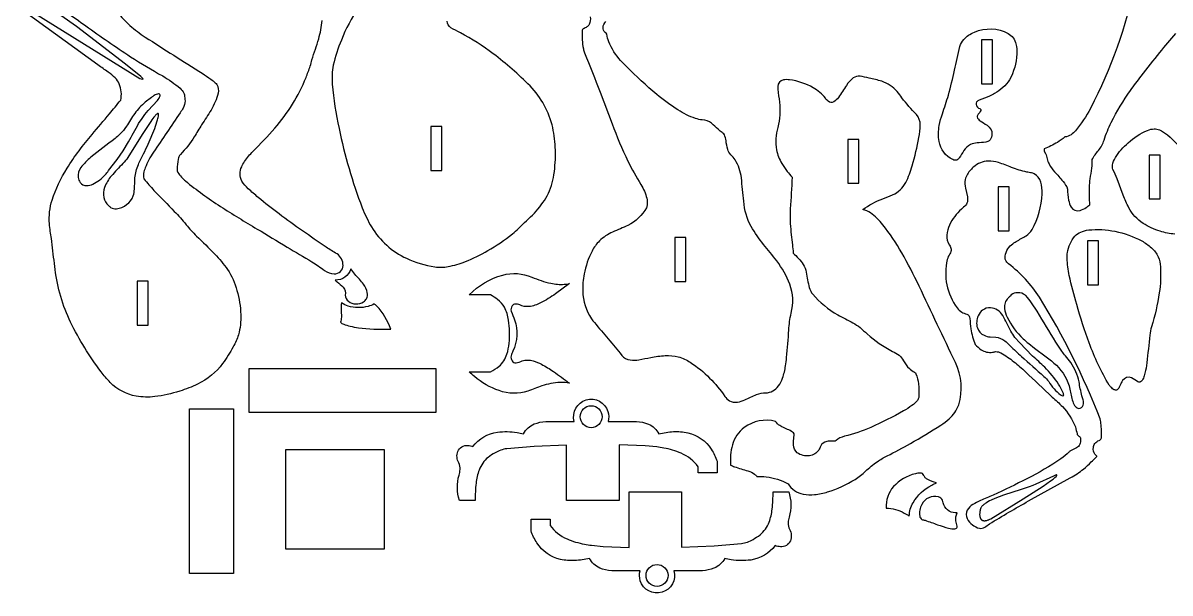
# Model space of a CAD drawing. Extents: x -154 to 462, y -505 to 129.
# Drawn here: x -126.2 to 187.1, y -505.2 to -349.5 of the extents above; entities that cross this region are included whole.
import ezdxf

# ---------------------------------------------------------------- set-up
doc = ezdxf.new("R2010")
doc.units = 0
doc.header["$MEASUREMENT"] = 0
doc.layers.get('0').update_dxf_attribs({"linetype": 'CONTINUOUS'})

msp = doc.modelspace()

# ---------------------------------------------------------------- linework, layer by layer
for points in [[(177.51, -338.63, -0.06998), (165.36, -372.86, -0.054587), (161.25, -378.97, -0.060533), (160.05, -380.06, -0.121482), (158.35, -380.66, -0.017862), (156.33, -382.14, -0.052111), (152.69, -383.92, 0.084045), (152.74, -384.55), (153.1, -385.18, -0.07001), (153.51, -386.65, 0.083688), (154.04, -388.04, 0.054453), (155.53, -390.14, -0.011189), (157.86, -392.8, -0.080114), (159.1, -394.87, 0.047416), (159.37, -397.92, 0.07289), (160.07, -399.79, 0.34604), (162.5, -400.73, 0.088409), (164.17, -399.89, 0.023316), (165.16, -399.15, -0.012067), (165.07, -394.46, -0.027321), (165.27, -392.05, 0.002834), (165.76, -389.14, 0.056011), (165.83, -386.85, -0.071074), (167.56, -384.35, 0.082801), (169.07, -381.5, -0.039303), (171.04, -376.7, -0.041317), (176.33, -367.95, -0.01279), (179.23, -364.08, -0.002575), (184.29, -357.59, -0.004557), (188.64, -352.41, 0.037227)], [(-119.92, -342.86, -0.012383), (-109.01, -350.36, 0.01223), (-96.78, -358.76, 0.014301), (-88.02, -364.02, -0.042411), (-83.26, -367.39, -0.088325), (-82.23, -368.71, -0.076044), (-82.1, -369.17, -0.015369), (-81.93, -370.82, -0.136441), (-82.46, -372.77, -0.018535), (-83.25, -374.04, -0.004199), (-90.53, -384.83, 0.056207), (-92.82, -389.11, 0.042412), (-93.23, -390.6, 0.058848), (-93.2, -391.96, 0.101927), (-93.11, -392.15, 0.020438), (-90.41, -395.26, 0.001728), (-84.85, -400.97, -0.020685), (-81.64, -404.61, 0.02085), (-78.78, -407.71, -0.00626), (-73.81, -412.62, -0.039956), (-70.34, -416.84, -0.082891), (-67.76, -422.56, -0.058029), (-66.69, -429.18, -0.073607), (-67.34, -434.66, -0.06477), (-68.79, -437.96, -0.025886), (-71.65, -442.5, -0.122847), (-78.48, -448.12, -0.042927), (-83.38, -450.02, -0.04576), (-90.22, -451.55, -0.066833), (-95.3, -451.42, -0.15539), (-102.34, -447.67, -0.040173), (-104.86, -444.77, -0.047028), (-113.17, -431.24, -0.081292), (-117.4, -416.86), (-117.62, -415.17, 0.005529), (-118.42, -408.39, -0.015685), (-118.95, -404.37, -0.097684), (-118.22, -397.88, -0.061349), (-114.14, -389.21, -0.026208), (-110.88, -384.45, -0.013982), (-107.32, -379.96, -0.00225), (-102.6, -374.38, 0.007118), (-99.5, -370.62, 0.158315), (-99.91, -366.14, 0.086471), (-100.99, -364.57, 0.049518), (-102.92, -362.94, -0.002364), (-105.73, -361.01), (-126.2, -346.12, -0.234918)], [(-99.83, -347.21, 0.053471), (-97, -350.26, 0.031193), (-92.79, -353.39, 0.005735), (-77.21, -363.28, -0.016271), (-74.86, -364.91, -0.02397), (-73.69, -365.88, -0.055798), (-73.26, -366.38, -0.188357), (-72.88, -368.7, -0.075838), (-74.83, -373.33, -0.013639), (-77.39, -377.34, 0.016874), (-79.41, -380.67, -0.05711), (-83.21, -385.42, 0.143129), (-83.83, -386.76, 0.024664), (-84.12, -389.48, 0.147362), (-83.86, -390.38, 0.073921), (-81.81, -392.67, 0.029468), (-72.27, -399.61, 0.010233), (-62.2, -405.8, -0.002494), (-54.06, -410.74, -0.00755), (-47.29, -414.73, -0.015708), (-43.85, -417.09, 0.136557), (-41.17, -418.03, 0.202531), (-39.49, -417.38, 0.202531), (-38.78, -415.73, 0.257056), (-40.42, -412.58, -0.018466), (-43.36, -410.74, -0.011831), (-56.25, -401.69, -0.012523), (-61.94, -397.18, -0.011359), (-64.66, -394.79, -0.059781), (-66.42, -392.72, -0.219913), (-66.46, -388.81, -0.052083), (-65.68, -387.36, -0.045968), (-63.38, -384.6, 0.014814), (-57.42, -378.29, 0.082566), (-48.89, -364.44, 0.009935), (-47.73, -361.33, 0.020498), (-47.26, -359.61, 0.001991), (-45.43, -353.88, 0.048804), (-44.5, -348.88, 0.041593)], [(-34.55, -345.38, 0.052119), (-39.24, -354.22, 0.048738), (-41.44, -361.08, 0.069553), (-41.72, -366.29, 0.030199), (-39.87, -378.33, 0.039197), (-33.53, -400, 0.040842), (-30.99, -405.24, 0.148619), (-21.46, -413.79, 0.064931), (-13.74, -416.12, 0.081587), (-10.08, -416.03, 0.051308), (-5.37, -414.67, 0.041327), (0.73, -411.7, 0.039479), (7.49, -407.12, 0.020029), (9.19, -405.58, 0.008735), (13.47, -401.45, 0.066326), (16.96, -396.7, 0.084353), (18.82, -390.97, 0.046386), (19.21, -384.25, 0.044458), (18.49, -378.12, 0.138648), (12.3, -366.75, 0.036036), (2.25, -357.97, 0.03862), (-6.73, -352.2, -0.013076), (-9.3, -350.86, -0.256246), (-10.36, -349.05, -0.097939)], [(28.76, -347.92, -0.140348), (28.44, -349.95, -0.115718), (27.83, -350.64, -0.016804), (26.83, -351.19, 0.169919), (26.55, -351.58, 0.066528), (26.87, -356.63, 0.032101), (27.2, -357.71, -0.004185), (31.44, -368.44), (34.69, -377.09, 0.022577), (39.03, -387.26, 0.024484), (42.58, -393.64, -0.074094), (44.18, -397.41, -0.078605), (44.31, -399.11, -0.085388), (44.06, -399.97, -0.157876), (39.04, -404.79, -0.015027), (34.86, -406.61, 0.088726), (31.25, -409.04, 0.077435), (29.22, -411.8, 0.071898), (27.08, -418.07, 0.056234), (26.68, -422.78, 0.136048), (29.1, -430.29, 0.025751), (29.89, -431.34, -0.003037), (37.4, -440.28, 0.185472), (39.63, -441.53, 0.073927), (42.05, -441.47, 0.013651), (45.24, -440.84, -0.038402), (49.2, -440.34, -0.065435), (52.79, -440.68, -0.074086), (56.07, -442.17, -0.057981), (61.34, -446.48, -0.041948), (65.52, -451.47, 0.096682), (66.75, -452.67, 0.175819), (68.94, -453.04, 0.069264), (70.95, -452.39, -0.013037), (74.16, -450.97, -0.098865), (76.68, -450.53, 0.227542), (80.14, -448.63, 0.073116), (81.25, -446.47, 0.049065), (82.08, -443.14, 0.014524), (82.37, -440.86, 0.010672), (82.97, -433.33, -0.035374), (83.59, -428.77, 0.162658), (83.24, -420.87, 0.071378), (79.67, -414.5, 0.01417), (76.07, -409.98, -0.039248), (72.69, -405.11, -0.109259), (70.65, -398.21, -0.001575), (70.03, -391.84, 0.109601), (68.3, -386.9, 0.058406), (67.1, -385.51, -0.106958), (66.29, -384.08, -0.051112), (65.83, -381.7, 0.085943), (65.36, -380.11, 0.137702), (64.47, -379.24, -0.033512), (63.64, -378.58, 0.015383), (61.84, -376.92, 0.194987), (59.35, -376.01, -0.062122), (57.46, -375.6, -0.062368), (52.7, -373.3, -0.032152), (46.88, -369.04, -0.022879), (38.66, -361.44, -0.008273), (37.03, -359.83, -0.088822), (33.82, -354.67, -0.053829), (33.26, -352.65, 0.220538), (32.82, -352.11, -0.271521), (32.24, -350.82, -0.178558), (32.98, -349.16, -0.118018)], [(188.38, -407.19, -0.057275), (184.4, -406.38, -0.071349), (179.7, -404.25, -0.124192), (175.83, -399.97, -0.041646), (174.27, -396.56), (172.64, -392.11, 0.018014), (171.48, -389.51, -0.131984), (171.36, -388.32, -0.094232), (172.15, -386.3, -0.073047), (175.65, -382.26, -0.082455), (180.92, -378.86, -0.081448), (182.73, -378.45, -0.11459), (184.16, -378.75, -0.066452), (186.38, -380.12, -0.086175), (191.28, -385.56, -0.060101)]]:
    msp.add_lwpolyline(points, format="xyb")
for points in [[(-98.18, -360.84), (-111.6, -350.51), (-115.86, -347.48), (-119.7, -344.95, 0.027276), (-122.5, -343.38, 0.025132), (-123.79, -342.86, 0.246844), (-125.48, -343.19, 0.338963), (-125.64, -344.15, 0.098868), (-124.76, -345.35, 0.047204), (-122.58, -347.13), (-94.26, -364.7, 0.053158), (-93.48, -364.92, 0.332463), (-93.4, -364.85, 0.203211), (-93.51, -364.66, 0.037616), (-94.03, -364.18)], [(134.69, -374.47, 0.201448), (134.39, -375.21, 0.182615), (134.73, -375.83, 0.048163), (135.22, -376.24, -0.017302), (137.1, -377.48, -0.106652), (138.19, -378.69, -0.208465), (138.3, -380.74, -0.238412), (137.35, -381.9, -0.071048), (136.77, -382.08, -0.020422), (134.37, -382.31, 0.086864), (132.6, -382.75, 0.119227), (130.77, -384.36, 0.008309), (129.53, -386.4, -0.119266), (128.86, -386.97, -0.195748), (127.75, -386.85, -0.245914), (124.01, -381.88, -0.096477), (124.07, -377.55, -0.041475), (124.93, -374.37, 0.007767), (126.55, -369.25, 0.014412), (128.21, -362.47, -0.001853), (129.69, -355.98, -0.11905), (130.74, -354.1, -0.116234), (133.64, -352.05, -0.226367), (142.89, -352.4, -0.206383), (144.99, -355.29, -0.082071), (145.26, -358.02, -0.112914), (143.25, -365.06, -0.121606), (139.17, -368.84, -0.029837), (137.82, -369.51, -0.006524), (134.99, -370.59, 0.099306), (134.26, -371.1, 0.238744), (134.11, -371.8, 0.267261), (135.18, -372.94, -0.402861), (135.41, -373.42, -0.090508)], [(83.86, -391.66, -0.005192), (83.37, -400.28, 0.040364), (83.56, -406.67), (83.96, -410.08, -0.013822), (84.15, -412.36, -0.066446), (86.91, -415.46, -0.095429), (87.71, -417.61, 0.03458), (88.57, -421.77, 0.087039), (89.5, -423.59, 0.089503), (96.34, -429.19, 0.007519), (100.49, -431.41, -0.04621), (102.44, -432.67, -0.011476), (104.34, -434.44, 0.061893), (111.29, -439.18, -0.031087), (113.08, -440.25, -0.123813), (114.27, -441.74, 0.080509), (115.89, -443.89, 0.042425), (117.32, -444.91, -0.14463), (117.7, -445.32, -0.077169), (118.37, -448.05, -0.053784), (118.44, -451.74, -0.122168), (118.07, -452.59, -0.062647), (116.6, -453.96, -0.037068), (114.28, -455.44, -0.024393), (105.35, -459.97, -0.042734), (98.14, -462.37, 0.116168), (95.87, -463.56, -0.161787), (94.97, -463.72, 0.064963), (93.35, -463.77, 0.243564), (91.62, -465.11, -0.042897), (91.16, -466.13, -0.213048), (88.61, -467.68, -0.205086), (85.26, -466.84, -0.206603), (84.24, -464.72, -0.035713), (84.23, -464.01, -0.018705), (84.45, -462.17, 0.104334), (84.43, -461.68, 0.105457), (84.02, -461.25, 0.067315), (82.62, -460.49, -0.040494), (80.51, -459.45, -0.100922), (79.32, -458.3, 0.220634), (70.79, -459.97, 0.165031), (67.57, -464.72, 0.090437), (67.07, -470.23, 0.037949), (68.15, -470.68, 0.016013), (71.81, -471.82, -0.085591), (73.63, -472.72, -0.05419), (74.26, -473.33, -0.0549), (76.78, -473.43, -0.086619), (82.78, -475.32, 0.220654), (86.93, -478.17, 0.078704), (90.01, -478.28, 0.050029), (93.56, -477.55, 0.064092), (101.08, -474.12, 0.047455), (103.9, -471.91, -0.030573), (107.1, -469.31, -0.031097), (109.81, -467.72, 0.018267), (116.16, -464.32, 0.017584), (124.47, -459.34, 0.027586), (126.74, -457.62, 0.12305), (129.37, -453.81, 0.186256), (128.48, -442.25, -0.000508), (118.55, -421.37, 0.018696), (113.81, -412.28, 0.035354), (108.66, -404.62, 0.065465), (105.28, -401.4, 0.096463), (103.17, -400.51, -0.06976), (108.61, -397.53, 0.011851), (111.32, -396.5, 0.168725), (114.9, -393.08, 0.051135), (116.68, -388.51, 0.01948), (118.5, -380.81, 0.039038), (118.87, -377.4, 0.178475), (117.8, -374.53, -0.034457), (113.87, -369.99, 0.021962), (112.58, -368.29, 0.137774), (108.35, -365.47, 0.031602), (104.9, -364.62, 0.00712), (102.41, -364.08, 0.189697), (100.57, -364.56, 0.082559), (98.72, -366.58, -0.009705), (96.5, -369.89, -0.099427), (95.24, -371.09, -0.318624), (93.7, -370.93, -0.072566), (92.95, -370.1, 0.106226), (89.63, -367.23, 0.093936), (83.17, -365.07, 0.05247), (81.5, -365.07, 0.333826), (79.96, -366.88, 0.048223), (79.96, -367.66, 0.00308), (80.43, -371.18, -0.093037), (79.98, -378.04, 0.111204), (79.63, -384.19, 0.09018), (81.04, -387.89, 0.033486), (82.53, -390.05, 0.01282)], [(-102.81, -389.86), (-100.49, -386.79), (-98.82, -384.43), (-97.34, -382.01, -0.006566), (-94.6, -377.03), (-93.67, -375.59, -0.029747), (-92.02, -373.45), (-89.46, -370.7, 0.113674), (-88.75, -369.42, 0.508441), (-89.17, -368.9, 0.113243), (-90.32, -369.34, 0.027645), (-91.13, -369.89), (-92.78, -371.17, 0.065161), (-95.66, -374.27, 0.025705), (-97.91, -377.76, -0.059302), (-99.76, -379.94, -0.018791), (-101.04, -381.09, 0.00429), (-107.62, -386.21, 0.063168), (-110.38, -389.01, 0.183138), (-111.09, -391.76, 0.107723), (-110.6, -393.07, 0.25072), (-108.82, -393.93, 0.103439), (-107.09, -393.52, 0.102437), (-103.74, -390.98, 0.02386)], [(-102.24, -399.89, 0.18774), (-100.64, -400.26, 0.276516), (-96.08, -396.76, 0.069667), (-95.74, -394.91, 0.007557), (-95.6, -391.83, -0.081884), (-94.68, -388.17, -0.018454), (-93.24, -385.28, 0.011487), (-91.99, -382.6), (-90.22, -378.32, 0.015783), (-89.42, -375.96, 0.029377), (-89.14, -374.68, 0.096755), (-89.19, -374.33, 0.240402), (-89.31, -374.23, 0.240402), (-89.46, -374.28, 0.09196), (-90.1, -374.86, 0.027685), (-91.3, -376.41), (-93.65, -379.96), (-97.52, -386.25, -0.047236), (-98.88, -387.92, 0.018186), (-102.05, -391.32, 0.091777), (-103.88, -394.42, 0.129461), (-104.09, -397.17, 0.1538), (-102.81, -399.39, 0.029444)], [(132.67, -389.62, 0.137365), (131.16, -392.31, 0.098613), (131.19, -394.65), (131.73, -397.01, -0.144331), (131.6, -398.76, -0.06957), (131.28, -399.3, -0.048331), (130.1, -400.37, 0.093174), (126.85, -404.7, 0.080864), (126.09, -407.44, 0.172237), (126.86, -410.19, -0.069705), (127.28, -411.3, -0.221879), (126.96, -412.57, 0.090477), (126.25, -414.14, 0.222831), (128.94, -427.3, 0.07692), (130.19, -428.47, 0.069311), (131.6, -429.01, -0.227253), (132.19, -429.54, -0.076008), (132.39, -430.24, 0.009059), (132.69, -433.05, 0.057789), (133.87, -437.32, 0.05479), (135.51, -438.76, 0.180635), (138.6, -439.41, 0.026573), (139.5, -439.26, -0.137646), (140.91, -439.62, -0.04216), (144.42, -442, -0.018517), (147.64, -444.8, -0.004389), (154.91, -451.66, -0.016031), (157.71, -454.28, -0.100155), (161.22, -459.83, -0.032915), (161.69, -461.73, 0.185182), (162.15, -462.29, -0.251556), (162.63, -463.11, -0.079899), (162.43, -464.56, -0.185993), (161.57, -465.54), (160.06, -466.26, 0.059131), (159.46, -466.71, -0.047038), (157.29, -468.5, -0.033165), (148.01, -473.94, -0.01283), (138.77, -478.41, -0.009603), (135.3, -479.9, 0.028891), (133.24, -480.97, 0.104239), (131.7, -482.51, 0.270856), (131.69, -484.85, 0.213908), (135.06, -487.49, 0.198089), (136.46, -487.18, -0.023847), (137.77, -486.29, -0.010081), (148.46, -480), (159.84, -473.72, 0.039102), (163.47, -471.32, 0.027317), (165.56, -469.37, 0.01784), (167.02, -468.01, 0.285859), (167.05, -467.82, 0.061407), (166.58, -467.29, -0.224279), (166.17, -465.39, -0.105896), (166.53, -464.36, -0.133514), (167.75, -463.49, 0.223868), (168.31, -462.94, 0.11803), (168.33, -462.6, 0.025275), (168.3, -459.71), (168.14, -458.46, 0.08295), (168.03, -457.63, 0.045035), (151.41, -424.43, 0.084456), (143, -415.31, -0.114798), (142.15, -414.24, -0.070697), (142.02, -413.72, -0.234841), (143.82, -410.07, -0.04252), (145.09, -409.18, 0.007956), (147.78, -407.61, 0.107084), (149.43, -405.96, 0.109059), (152.17, -396.19, 0.08219), (151.79, -392.97, 0.198336), (149.99, -390.74, 0.056768), (149.28, -390.48, 0.014579), (147.94, -390.24, -0.041079), (143.83, -388.96, 0.020445), (140.25, -387.67, 0.075262), (137.37, -387.26, 0.172525), (133.47, -388.85, 0.030369)], [(173.06, -449.19, -0.198409), (172.43, -449.74, -0.209662), (171.66, -449.56, -0.048985), (170.73, -448.75, -0.044552), (170.48, -448.43, -0.046471), (165, -436.87, -0.02168), (161.62, -426.44, -0.01391), (159.56, -418.48, -0.049436), (158.99, -413.76, -0.02277), (159.06, -412.23, -0.128545), (161.06, -407.73, -0.128375), (162.68, -406.62, -0.063428), (164.87, -406.06, -0.079199), (172.04, -406.42, -0.076106), (179.35, -409.03, -0.04988), (182, -410.9, -0.094371), (183.86, -413.38, -0.085385), (184.46, -416.12, -0.054876), (184.13, -423.21, -0.041249), (182.02, -432.46, 0.045548), (181.55, -434.78, -0.003353), (180.75, -442.28, -0.032609), (180.23, -445.16, -0.024601), (179.8, -446.52, -0.075077), (179.28, -447.36, -0.349079), (178.28, -447.51, 0.054701), (176.59, -446.44, 0.374033), (174.12, -447.17, 0.047324), (173.46, -448.4, -0.021693)], [(-40.9, -419.73, 0.092345), (-40.42, -420.24, -0.045442), (-38.7, -421.7, -0.239577), (-38.16, -423.84, 0.265933), (-37.32, -425.53, 0.310974), (-33.18, -425.65, 0.092102), (-32.36, -424.82, 0.193938), (-32.15, -423.16, 0.125558), (-33.15, -420.87, 0.018138), (-35.55, -418.14, -0.03528), (-36.67, -416.68, -0.344198)], [(-4.35, -423.78, -0.13128), (4.82, -418.35, -0.164735), (12.75, -418.91, 0.042539), (17.96, -420.61, 0.067576), (21.66, -420.89, 0.031286), (23.06, -420.7), (19.25, -423.47, -0.034526), (15.19, -425.98, -0.087948), (12.02, -426.97, -0.130549), (9.48, -426.5, 0.068799), (8.3, -426.27, 0.250149), (7.45, -426.75, 0.265347), (7.17, -428.24, 0.009207), (8.06, -430.59, -0.197972), (7.61, -439.12, 0.017339), (7.15, -440.41, 0.239261), (7.4, -441.75, 0.308513), (8.47, -442.29, 0.063931), (10.19, -441.8, -0.150835), (13.13, -441.8, -0.052495), (15.4, -442.7, -0.027707), (18.68, -444.69, -0.006095), (23.06, -447.87, 0.106948), (17.97, -447.97, 0.029634), (15.52, -448.64, 0.009975), (11.71, -450.05, -0.161924), (3.83, -449.9, -0.095585), (-2.91, -446.06, -0.02086), (-4.3, -444.79, -0.001534), (1.47, -444.78, 0.055758), (3.84, -443.25, 0.140714), (5.97, -439.97, 0.056474), (6.59, -436.99, 0.056712), (6.44, -430.68, 0.085731), (5.3, -427.15, 0.1003), (3.45, -425.03, 0.04357), (1.47, -423.78)], [(-39.2, -425.98, 0.045112), (-39.32, -427.55, -0.014033), (-39.23, -429.84, -0.102639), (-39.51, -431.26, 0.095299), (-38.59, -431.78, 0.034301), (-36.87, -432.31, 0.017894), (-34.53, -432.73), (-32.54, -432.95), (-30.38, -433.1), (-28.1, -433.15), (-25.76, -433.09, 0.108204), (-29.57, -426.83, 0.029236), (-30.24, -426.25, -0.07415), (-31.95, -426.91, -0.13248), (-37.36, -426.88, -0.079542)], [(142.88, -424.63, 0.235958), (141.87, -427.5, 0.083541), (142.6, -429.85, 0.093093), (146.97, -435.74, 0.018265), (148.5, -437.07), (150.08, -438.29), (153.29, -440.67, -0.026097), (156.03, -443, -0.142852), (159.76, -449.5, 0.015115), (160.5, -452.86, 0.119757), (161.27, -454.25, 0.159155), (162.18, -454.74, 0.388891), (163.36, -453.88, 0.134739), (163.32, -452.39, 0.014104), (163, -451.33, -0.019506), (162.24, -447.5, 0.100918), (159.96, -442.25, 0.016972), (158.5, -440.45, -0.01824), (157.54, -439.15), (155.9, -436.67, 0.001829), (150.8, -428.26), (149.28, -425.93, 0.045371), (147.7, -423.98, 0.051541), (147.1, -423.53, 0.132333), (144.99, -423.2, 0.169739), (143.4, -424.08, 0.01339)], [(135.89, -427.92, 0.139128), (134.7, -429.47, 0.182858), (134.46, -432.78, 0.214725), (136.33, -434.8, 0.085602), (137.92, -435.25), (139.49, -435.33, -0.145048), (141.95, -436.3, -0.045237), (143.45, -437.64, 0.017214), (146.5, -440.56, -0.005358), (152.62, -446.03, -0.038898), (153.95, -447.44, 0.097392), (157.21, -451.03, 0.094362), (157.81, -451.3, 0.548858), (158.03, -451.01, 0.074103), (157.82, -450.33, 0.047071), (156.63, -448.15, 0.053381), (152.85, -443.52, 0.005933), (149.56, -440.49), (147.66, -438.62), (146.05, -436.9), (144.72, -435.36, -0.046173), (143.6, -433.64, 0.008622), (141.39, -429.41, 0.241275), (138.04, -427.29, 0.169129)], [(22.29, -464.76), (13.43, -465.14), (5.94, -465.77, 0.102483), (2.76, -466.88, 0.030798), (0.86, -468.12, 0.139465), (-1.61, -471.59, 0.060495), (-2.44, -475.14, 0.031206), (-2.68, -479.86), (-6.95, -479.86, -0.156951), (-7.07, -472.99, 0.035578), (-6.79, -471.42, 0.137117), (-7.18, -469.63, -0.223674), (-7.42, -466.5, -0.331303), (-4.68, -464.87, -0.077138), (-3.31, -465.19, -0.196319), (3.4, -461.25, -0.079419), (8.75, -461.34, -0.019512), (10.53, -461.69, -0.181611), (13.45, -459.01, -0.078015), (16.59, -458.32), (24.37, -458.33, -0.41005), (27.63, -452.43, -0.41005), (33.58, -455.61, -0.144543), (33.61, -458.33), (41.39, -458.32, -0.081979), (44.65, -459.06, -0.173708), (47.45, -461.69, -0.044695), (51.46, -461.09, -0.060734), (55.38, -461.39, -0.194036), (61.8, -465.91, -0.061207), (63.4, -469.19), (63.4, -472.36), (58.23, -472.36), (58.23, -470.69, 0.131695), (53.56, -467.02, 0.059214), (48.82, -465.58, 0.014861), (46.88, -465.26), (43.7, -464.93), (36.62, -464.68), (36.62, -479.86), (22.29, -479.87)], [(25.99, -457.03, -0.414214), (28.99, -454.03, -0.414214), (31.99, -457.03, -0.414214), (28.99, -460.03, -0.414214)], [(123.31, -475.09, -0.043883), (120.89, -474.17, -0.052811), (120.2, -473.7, -0.1331), (119.85, -473.03, 0.345349), (118.9, -472.4, 0.068922), (117.54, -472.59, 0.14651), (111.55, -476.11, 0.199328), (109.56, -481.98, -0.126383), (114.49, -483.32, -0.026389), (115.87, -484.16, -0.13535), (116.9, -480.49, -0.137086), (122.01, -475.71, -0.025124)], [(53.69, -492.63), (62.55, -492.25), (70.03, -491.62, 0.102483), (73.21, -490.51, 0.030798), (75.12, -489.26, 0.139462), (77.59, -485.8, 0.060495), (78.42, -482.25, 0.031206), (78.66, -477.52), (82.93, -477.52, -0.156951), (83.05, -484.4, 0.035578), (82.77, -485.97, 0.137117), (83.16, -487.76, -0.223674), (83.4, -490.89, -0.331303), (80.66, -492.52, -0.077105), (79.28, -492.2, -0.196315), (72.58, -496.14, -0.079419), (67.23, -496.05, -0.019512), (65.45, -495.7, -0.181611), (62.53, -498.37, -0.078015), (59.39, -499.07), (51.61, -499.06, -0.410051), (48.35, -504.96, -0.410051), (42.4, -501.78, -0.144527), (42.37, -499.06), (34.59, -499.07, -0.081973), (31.33, -498.33, -0.173707), (28.53, -495.7, -0.044693), (24.52, -496.3, -0.060736), (20.6, -495.99, -0.194036), (14.18, -491.48, -0.061197), (12.58, -488.2), (12.58, -485.02), (17.75, -485.02), (17.75, -486.7, 0.13169), (22.41, -490.37, 0.059214), (27.16, -491.81, 0.014861), (29.1, -492.13), (32.28, -492.46), (39.36, -492.71), (39.36, -477.53), (53.69, -477.52)], [(128.97, -483.28, -0.330046), (125.35, -481.12, -0.048862), (124.9, -479.83, 0.232262), (123.83, -478.9, 0.352978), (119.26, -480.97, 0.1721), (118.71, -484.15, 0.201612), (119.31, -485.07, 0.11365), (119.71, -485.18, -0.02897), (120.19, -485.3, -0.010854), (123.56, -486.5, 0.022063), (126.62, -487.45, 0.076753), (128.35, -487.63, 0.294353), (128.95, -487.13, 0.116863), (128.95, -486.86, 0.008899), (128.62, -485.44, -0.186082)], [(49.99, -500.36, -0.414214), (46.99, -503.36, -0.414214), (43.99, -500.36, -0.414214), (46.99, -497.36, -0.414214)]]:
    msp.add_lwpolyline(points, format="xyb", close=True)
for points in [[(138.6, -354.13), (135.6, -354.13), (135.6, -366.13), (138.6, -366.13)], [(-14.78, -389.85), (-11.78, -389.85), (-11.78, -377.85), (-14.78, -377.85)], [(102.1, -381.32), (99.1, -381.32), (99.1, -393.32), (102.1, -393.32)], [(184.38, -385.59), (181.38, -385.59), (181.38, -397.59), (184.38, -397.59)], [(143.13, -394.26), (140.13, -394.26), (140.13, -406.26), (143.13, -406.26)], [(51.8, -420.15), (54.8, -420.15), (54.8, -408.15), (51.8, -408.15)], [(167.54, -409.02), (164.54, -409.02), (164.54, -421.02), (167.54, -421.02)], [(-95.04, -432.02), (-92.04, -432.02), (-92.04, -420.02), (-95.04, -420.02)], [(-64.43, -443.87), (-13.43, -443.87), (-13.43, -455.87), (-64.43, -455.87)], [(-80.68, -499.83), (-80.68, -454.83), (-68.68, -454.83), (-68.68, -499.83)], [(-27.45, -466.06), (-54.45, -466.06), (-54.45, -493.06), (-27.45, -493.06)], [(150.47, -475.46), (149.62, -475.82), (148.65, -476.17), (146.43, -476.9), (141.56, -478.46), (139.27, -479.32), (138.25, -479.78), (137.78, -480.01), (137.34, -480.25), (136.93, -480.49), (136.56, -480.74), (136.39, -480.87), (136.23, -481), (136.08, -481.13), (135.94, -481.26), (135.81, -481.39), (135.69, -481.53), (135.59, -481.66), (135.5, -481.8), (135.45, -481.87), (135.42, -481.94), (135.38, -482.01), (135.35, -482.08), (135.32, -482.15), (135.3, -482.22), (135.28, -482.29), (135.26, -482.37), (135.2, -482.65), (135.15, -482.91), (135.12, -483.17), (135.1, -483.4), (135.09, -483.63), (135.09, -483.84), (135.11, -484.03), (135.13, -484.22), (135.15, -484.3), (135.16, -484.38), (135.19, -484.46), (135.21, -484.54), (135.24, -484.61), (135.26, -484.68), (135.29, -484.74), (135.33, -484.81), (135.36, -484.87), (135.4, -484.92), (135.44, -484.98), (135.48, -485.02), (135.53, -485.07), (135.57, -485.11), (135.62, -485.15), (135.67, -485.19), (135.72, -485.23), (135.78, -485.26), (135.83, -485.28), (135.89, -485.31), (135.95, -485.33), (136.01, -485.35), (136.07, -485.37), (136.14, -485.38), (136.21, -485.39), (136.27, -485.4), (136.34, -485.4), (136.41, -485.4), (136.49, -485.4), (136.56, -485.4), (136.71, -485.38), (136.87, -485.35), (137.03, -485.31), (137.2, -485.27), (137.37, -485.21), (137.55, -485.14), (137.73, -485.06), (137.91, -484.97), (138.1, -484.87), (146.96, -479.48), (152.44, -475.97), (154.47, -474.57), (155.19, -474.04), (155.46, -473.83), (155.66, -473.65), (155.94, -473.36), (156.04, -473.25), (156.12, -473.16), (156.14, -473.11), (156.17, -473.08), (156.18, -473.06), (156.18, -473.04), (156.19, -473.03), (156.19, -473.02), (156.2, -473.02), (156.2, -473.01), (156.2, -473), (156.2, -473), (156.2, -472.99), (156.2, -472.99), (156.2, -472.98), (156.2, -472.98), (156.2, -472.98), (156.2, -472.98), (156.2, -472.97), (156.2, -472.97), (156.2, -472.97), (156.2, -472.97), (156.2, -472.97), (156.2, -472.96), (156.2, -472.96), (156.2, -472.96), (156.2, -472.96), (156.19, -472.96), (156.19, -472.95), (156.19, -472.95), (156.19, -472.95), (156.19, -472.95), (156.19, -472.95), (156.19, -472.95), (156.18, -472.94), (156.18, -472.94), (156.18, -472.94), (156.18, -472.94), (156.18, -472.94), (156.17, -472.94), (156.17, -472.94), (156.17, -472.94), (156.17, -472.93), (156.16, -472.93), (156.16, -472.93), (156.15, -472.93), (156.15, -472.93), (156.14, -472.93), (156.14, -472.93), (156.13, -472.93), (156.11, -472.93), (156.1, -472.93), (156.08, -472.93), (156.06, -472.93), (156.04, -472.93), (156, -472.94), (155.95, -472.96), (155.9, -472.97), (155.77, -473.01), (155.63, -473.07), (155.29, -473.21)]]:
    msp.add_lwpolyline(points, close=True)

doc.saveas('drawing.dxf')
